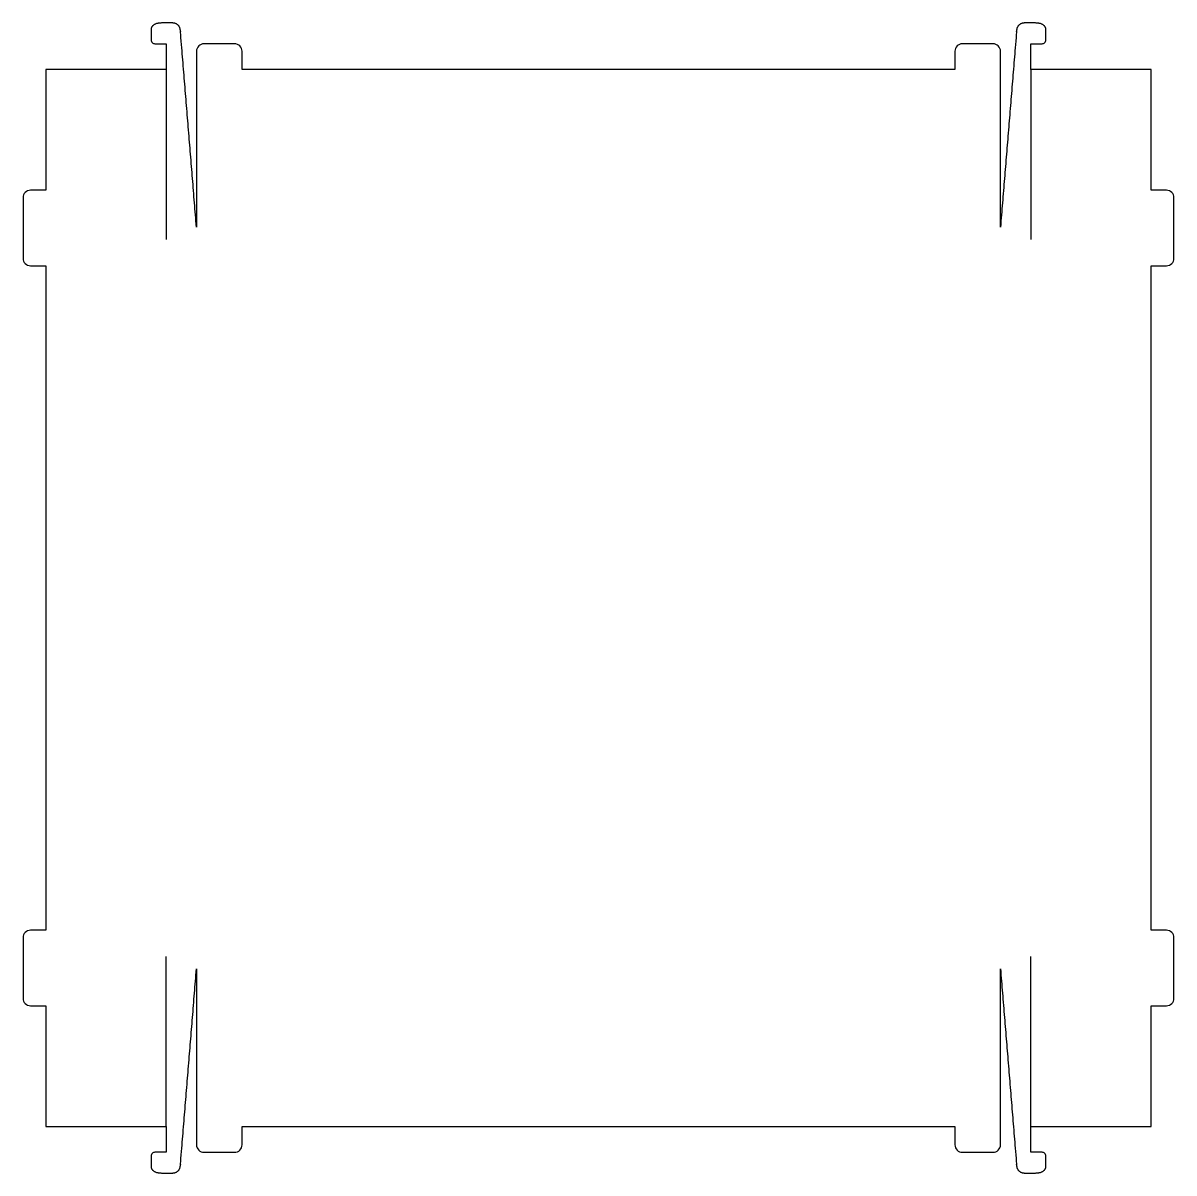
# Model space of a CAD drawing. Header units: millimetres. Extents: x 148 to 300, y -86 to 66.
import ezdxf

# ---------------------------------------------------------------- set-up
doc = ezdxf.new("R2010")
doc.units = ezdxf.units.MM
doc.header["$MEASUREMENT"] = 0
doc.layers.add('snijden', color=5, linetype='Continuous', true_color=0x0000ff)

msp = doc.modelspace()

# ---------------------------------------------------------------- linework, layer by layer
at = {"layer": 'snijden', "lineweight": -3}
for p, q in [((167.64, 65.82), (166.14, 65.82)), ((281.88, 65.82), (280.38, 65.82)), ((164.78, 65.02), (164.78, 63.58)), ((283.24, 63.58), (283.24, 65.02)), ((165.28, 63.08), (166.78, 63.08)), ((166.78, 63.08), (166.78, 59.67)), ((175.81, 63.07), (171.78, 63.07)), ((276.24, 63.07), (272.21, 63.07)), ((281.24, 59.67), (281.24, 63.08)), ((281.24, 63.08), (282.74, 63.08)), ((170.78, 62.07), (170.78, 38.8)), ((176.81, 59.67), (176.81, 62.07)), ((271.21, 62.07), (271.21, 59.67)), ((277.24, 38.8), (277.24, 62.07)), ((166.78, 59.67), (150.81, 59.67)), ((150.81, 59.67), (150.81, 43.68)), ((223.31, 59.67), (176.81, 59.67)), ((224.51, 59.67), (223.31, 59.67)), ((271.21, 59.67), (224.51, 59.67)), ((297.21, 59.67), (281.24, 59.67)), ((297.21, 43.68), (297.21, 59.67)), ((147.81, 42.68), (147.81, 34.68)), ((150.81, 43.68), (148.81, 43.68)), ((299.21, 43.68), (297.21, 43.68)), ((300.21, 34.68), (300.21, 42.68)), ((148.81, 33.68), (150.81, 33.68)), ((150.81, 33.68), (150.81, -54.33)), ((297.21, -54.33), (297.21, 33.68)), ((297.21, 33.68), (299.21, 33.68)), ((150.81, -54.33), (148.81, -54.33)), ((299.21, -54.33), (297.21, -54.33)), ((147.81, -55.33), (147.81, -63.33)), ((300.21, -63.33), (300.21, -55.33)), ((170.78, -59.45), (170.78, -82.73)), ((277.24, -82.73), (277.24, -59.45)), ((148.81, -64.33), (150.81, -64.33)), ((150.81, -64.33), (150.81, -80.33)), ((297.21, -80.33), (297.21, -64.33)), ((297.21, -64.33), (299.21, -64.33)), ((150.81, -80.33), (166.78, -80.33)), ((166.78, -80.33), (166.78, -83.73)), ((176.81, -82.73), (176.81, -80.33)), ((176.81, -80.33), (223.31, -80.33)), ((223.31, -80.33), (224.51, -80.33)), ((224.51, -80.33), (271.21, -80.33)), ((271.21, -80.33), (271.21, -82.73)), ((281.24, -83.73), (281.24, -80.33)), ((281.24, -80.33), (297.21, -80.33)), ((166.78, -83.73), (165.28, -83.73)), ((171.78, -83.73), (175.81, -83.73)), ((272.21, -83.73), (276.24, -83.73)), ((282.74, -83.73), (281.24, -83.73)), ((164.78, -84.23), (164.78, -85.67)), ((283.24, -85.67), (283.24, -84.23)), ((166.14, -86.47), (167.64, -86.47)), ((280.38, -86.47), (281.88, -86.47))]:
    msp.add_line(p, q, dxfattribs=at)
at = {"layer": 'snijden'}
for p, q in [((166.78, 59.67), (166.78, 37.17)), ((281.24, 59.67), (281.24, 37.17)), ((166.78, -80.33), (166.78, -57.82)), ((281.24, -80.33), (281.24, -57.82))]:
    msp.add_line(p, q, dxfattribs=at)
at = {"layer": 'snijden', "lineweight": -3}
for centre, radius, start, end in [((165.28, 63.58), 0.5, 180, 270.0558), ((171.78, 62.07), 1, 90, 179.9897), ((175.81, 62.07), 1, 0, 90), ((272.21, 62.07), 1, 90, 180), ((276.24, 62.07), 1, 0.0103, 90), ((282.74, 63.58), 0.5, 269.9442, 360), ((148.81, 42.68), 1, 90, 180), ((299.21, 42.68), 1, 360, 90), ((148.81, 34.68), 1, 180, 270), ((299.21, 34.68), 1, 270, 360), ((148.81, -55.33), 1, 90, 180), ((299.21, -55.33), 1, 0, 90), ((148.81, -63.33), 1, 180, 270), ((299.21, -63.33), 1, 270, 0), ((165.28, -84.23), 0.5, 89.9442, 180), ((171.78, -82.73), 1, 180.0103, 270), ((175.81, -82.73), 1, 270, 0), ((272.21, -82.73), 1, 180, 270), ((276.24, -82.73), 1, 270, 359.9897), ((282.74, -84.23), 0.5, 0, 90.0558)]:
    msp.add_arc(centre, radius, start, end, dxfattribs=at)
for points in [[(166.14, 65.82), (164.78, 65.82), (164.78, 65.02)], [(283.24, 65.02), (283.24, 65.82), (281.88, 65.82)], [(164.78, -85.67), (164.78, -86.47), (166.14, -86.47)], [(281.88, -86.47), (283.24, -86.47), (283.24, -85.67)]]:
    msp.add_rational_spline(points, [1, 0.771154386293, 1], degree=2, dxfattribs=at)
for points, weights, knots in [([(170.78, 38.8), (169.71, 51.83), (168.64, 64.9), (168.56, 65.82), (167.64, 65.82)], [1, 1, 1, 0.73544822448, 1], [287.330471, 287.330471, 287.330471, 313.562898, 313.562898, 315.051835, 315.051835, 315.051835]), ([(280.38, 65.82), (279.46, 65.82), (279.38, 64.9), (278.31, 51.83), (277.24, 38.8)], [1, 0.73544822448, 1, 1, 1], [238.955288, 238.955288, 238.955288, 240.444224, 240.444224, 266.676652, 266.676652, 266.676652]), ([(167.64, -86.47), (168.56, -86.47), (168.64, -85.55), (169.71, -72.48), (170.78, -59.45)], [1, 0.73544822448, 1, 1, 1], [82.201382, 82.201382, 82.201382, 83.690319, 83.690319, 109.922747, 109.922747, 109.922747]), ([(277.24, -59.45), (278.31, -72.48), (279.38, -85.55), (279.46, -86.47), (280.38, -86.47)], [1, 1, 1, 0.73544822448, 1], [130.576566, 130.576566, 130.576566, 156.808993, 156.808993, 158.29793, 158.29793, 158.29793])]:
    msp.add_rational_spline(points, weights, degree=2, knots=knots, dxfattribs=at)

doc.saveas('drawing.dxf')
